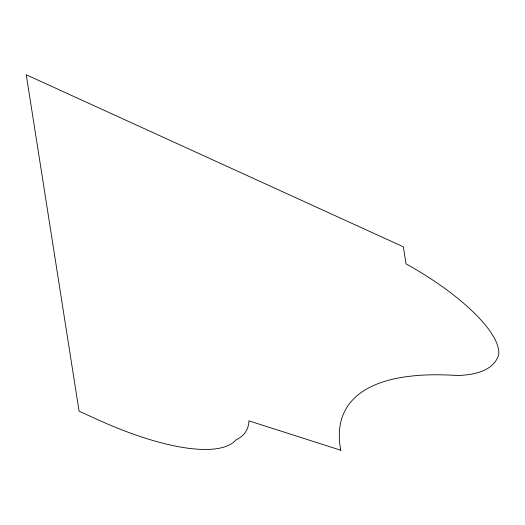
<?xml version="1.0" encoding="UTF-8"?>
<svg xmlns="http://www.w3.org/2000/svg" width="525" height="525" viewBox="0 0 525 525"><rect width="100%" height="100%" fill="white"/><g stroke="black" fill="none" stroke-linecap="round" stroke-linejoin="round"><path stroke-width="0.79" d="M340.764 450.227L248.902 420.853A193.423 60.736 28.9 0 1 235.915 439.989A173.493 54.475 28.9 0 1 98.313 419.954L79.078 411.173L26.25 74.773L403.331 246.802L406.009 263.826A126.958 39.861 28.9 0 1 498.75 354.382A223.709 70.245 28.9 0 1 457.137 375.5A479.338 150.511 28.9 0 0 340.764 450.227"/></g></svg>
